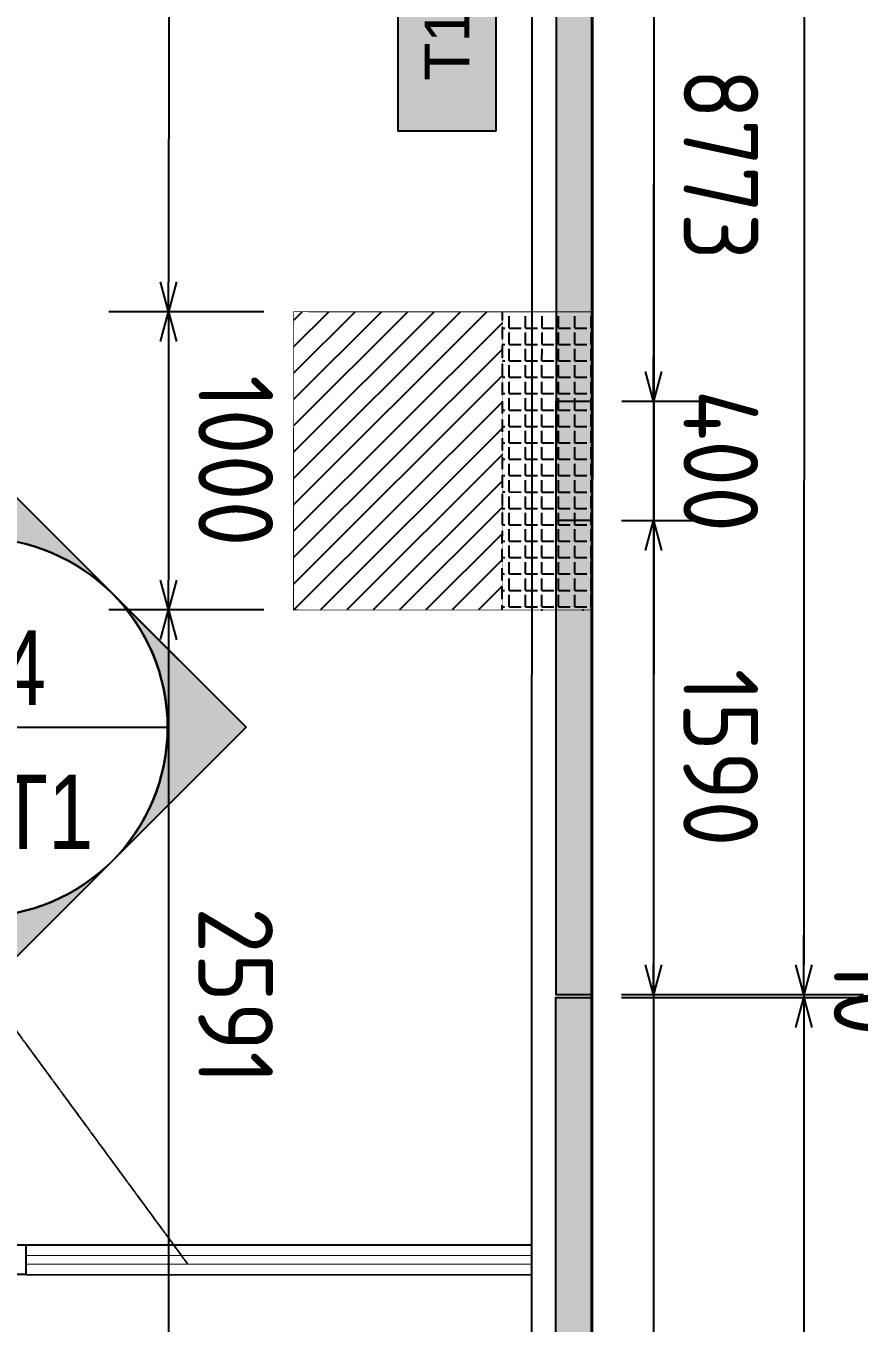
# Model space of a CAD drawing. Header units: centimetres. Extents: x -6122352 to 6876996, y -1694241 to 2592194.
# Drawn here: x 129434 to 132226, y -55837 to -51485 of the extents above; entities that cross this region are included whole.
import ezdxf
from ezdxf.enums import TextEntityAlignment as Align
from ezdxf.xclip import XClip

# ---------------------------------------------------------------- set-up
doc = ezdxf.new("R2010")
doc.units = ezdxf.units.CM
doc.header["$MEASUREMENT"] = 0
doc.header["$XCLIPFRAME"] = 2
doc.header["$PDMODE"] = 66
doc.header["$PDSIZE"] = 100
doc.linetypes.add('CENTER', pattern=[2, 1.25, -0.25, 0.25, -0.25])
doc.linetypes.add('DASHED2', pattern=[0.375, 0.25, -0.125])
doc.layers.get('Defpoints').update_dxf_attribs({"color": 255, "linetype": 'CENTER'})
for name, color, linetype in [('00-MI-DIM', 7, 'Continuous'), ('@MI-FOOTINGS', 7, 'Continuous'), ('@MI-MEP', 7, 'Continuous'), ('@MI-REF LAYER', 7, 'Continuous'), ('@MI-TYPE-01', 30, 'Continuous'), ('@MI-TYPE-02', 6, 'Continuous'), ('B_TH_4', 7, 'Continuous'), ('PANEL-TAGS', 7, 'Continuous')]:
    doc.layers.add(name, color=color, linetype=linetype)
for name, color, linetype, lineweight, true_color in [('08-Compound Wall-2', 6, 'Continuous', 25, 0xff00ff), ('08-Compound Wall-3', 5, 'Continuous', 25, 0x0000ff), ('23585-XR-AR-DAMAC PLOT LIMITS$0$1-End units', 7, 'Continuous', 5, 0xf8991e), ('23585-XR-AR-DAMAC PLOT LIMITS$0$1-Open Space', 7, 'Continuous', 5, 0x90cf5a)]:
    doc.layers.add(name, color=color, linetype=linetype, lineweight=lineweight, true_color=true_color)
doc.layers.add('23585-XR-AR-END-GROUND FLOOR$0$A-LOVR-PLAN', color=251, linetype='Continuous', lineweight=9)
doc.layers.add('A-ANNO-TEXT', color=3, linetype='Continuous', lineweight=25)
doc.styles.add('Arial Narrow', font='ARIALN.TTF', dxfattribs={"width": 0.95, "height": 500})
doc.styles.add('PANELTAG_STYLE', font='arial.ttf')
doc.styles.add('Schueco-BEMSTIL', font='isocpeur.ttf', dxfattribs={"width": 0.9})
doc.styles.get("Standard").update_dxf_attribs({"font": 'arial.ttf'})
doc.dimstyles.new('LEADER', dxfattribs={"dimtxt": 0.18, "dimasz": 0.25, "dimexe": 0.18, "dimexo": 0.0625, "dimgap": 0.09, "dimtad": 0, "dimtih": 1, "dimtoh": 1, "dimdec": 4, "dimzin": 0, "dimdsep": 46, "dimtxsty": 'Standard', "dimblk": 'DOT', "dimcen": 0.09, "dimadec": 0, "dimazin": 0, "dimtfac": 1, "dimtdec": 4, "dimtofl": 0, "dimtmove": 0, "dimatfit": 3, "dimldrblk": 'DOT', "dimfxl": 1, "dimtolj": 1, "dimtzin": 0, "dimarcsym": 0})
doc.dimstyles.new('MI- JWC-TXT-2.5 MM', dxfattribs={"dimscale": 1.5, "dimtxt": 2.5, "dimasz": 1, "dimexe": 2, "dimexo": 1, "dimgap": 1, "dimtad": 1, "dimdec": 0, "dimdsep": 46, "dimtxsty": 'Schueco-BEMSTIL', "dimblk": 'OPEN30', "dimcen": 0, "dimdle": 2, "dimclrd": 140, "dimclre": 8, "dimclrt": 40, "dimadec": 0, "dimazin": 2, "dimtfac": 1, "dimtdec": 0, "dimtix": 1, "dimtmove": 2, "dimatfit": 3, "dimldrblk": 'OPEN', "dimfxl": 2, "dimlwd": -1, "dimlwe": -1, "dimarcsym": 0})

# ---------------------------------------------------------------- blocks, each defined once
blk = doc.blocks.new('23585-XR-AR-BOUNDARY WALLS AND SETBACKS')
at = {"layer": '08-Compound Wall-2'}
for points in [[(496529.1341, 2768948.9256), (496529.2017, 2768948.9993), (496511.5071, 2768965.2139)], [(496529.0666, 2768948.8518), (496511.4457, 2768964.9989), (496505.4006, 2768958.4013), (496501.3472, 2768953.9775), (496497.2938, 2768949.5537), (496493.2404, 2768945.1299), (496489.187, 2768940.7061), (496483.073, 2768934.0337), (496500.6945, 2768917.8874)]]:
    blk.add_lwpolyline(points, dxfattribs=at)
blk = doc.blocks.new('A$C9d9485f6')
at = {"layer": 'A-ANNO-TEXT', "rotation": 312.4881850805905}
blk.add_blockref('23585-XR-AR-BOUNDARY WALLS AND SETBACKS', (-2377088.5348, -1504219.2521), dxfattribs=at)
blk = doc.blocks.new('23585-XR-AR-DAMAC PLOT LIMITS')
at = {"layer": '23585-XR-AR-DAMAC PLOT LIMITS$0$1-End units', "color": 251, "true_color": 0x636466}
blk.add_lwpolyline([(496529.2017, 2768948.9993), (496523.0221, 2768942.2551), (496505.3269, 2768958.4689), (496511.5071, 2768965.2139)], close=True, dxfattribs=at)
at = {"layer": '23585-XR-AR-DAMAC PLOT LIMITS$0$1-Open Space', "color": 251, "true_color": 0x636466}
blk.add_lwpolyline([(496513.5337, 2768967.4255), (496531.2285, 2768951.2113), (496529.2017, 2768948.9993), (496511.5071, 2768965.2139), (496493.8115, 2768981.4267), (496495.8383, 2768983.6387)], close=True, dxfattribs=at)
blk = doc.blocks.new('A$Cf093b529')
at = {"layer": 'A-ANNO-TEXT'}
blk.add_blockref('23585-XR-AR-DAMAC PLOT LIMITS', (-495391.9901, -2768603.4419), dxfattribs=at)
blk = doc.blocks.new('XR-AR-END-SETTING OUT PLAN')
at = {"layer": '08-Compound Wall-3'}
for p, q in [((1900, 10600), (-523.3, 10600)), ((1900, 10500), (-523.3, 10500))]:
    blk.add_line(p, q, dxfattribs=at)
blk.add_lwpolyline([(1950, 10600), (1900, 10600), (1900, 10500), (1950, 10500)], close=True, dxfattribs=at)
at = {"layer": '23585-XR-AR-END-GROUND FLOOR$0$A-LOVR-PLAN'}
blk.add_lwpolyline([(1900, 10600), (1900, 10500)], dxfattribs=at)
blk.add_lwpolyline([(1900, 10535), (1900, 10565), (-523.3, 10565), (-523.3, 10535)], close=True, dxfattribs=at)
blk = doc.blocks.new('END UNIT')
at = {"xscale": 0.001, "yscale": 0.001, "zscale": 0.001}
blk.add_blockref('XR-AR-END-SETTING OUT PLAN', (-9.1502, 0), dxfattribs=at)
blk = doc.blocks.new('TH_4')
at = {"xscale": -1}
blk.add_blockref('END UNIT', (495826.3054, 2769130.5141), dxfattribs=at)
blk = doc.blocks.new('A$C780da55d')
at = {"layer": 'B_TH_4', "xscale": 1.000039159572381, "yscale": 1.000039159572381, "zscale": 1.000039159572381}
blk.add_blockref('TH_4', (-495814.0705, -2769239.3021), dxfattribs=at)
blk = doc.blocks.new('23585-XR-AR-MALDIVE-2$0$TH_4')
blk.add_blockref('A$C780da55d', (495794.6554, 2769130.8641))
blk = doc.blocks.new('A$Cab812dd2')
at = {"color": 1, "true_color": 0xeb0000, "const_width": 0.01}
blk.add_lwpolyline([(33.1545, 0.0061), (27.1545, 0.005), (21.1545, 0.0041), (15.1545, 0.003), (9.1545, 0.0018), (0.0044, 0), (0, 24.0002), (9.15, 24.0017), (15.1501, 24.0029), (21.1501, 24.004), (27.1501, 24.0052), (33.1501, 24.0063), (42.2983, 24.0081), (42.3017, 0.0078)], close=True, dxfattribs=at)
blk = doc.blocks.new('_Dot')
at = {"color": 0, "linetype": 'ByBlock', "lineweight": -2}
blk.add_line((-0.5, 0), (-1, 0), dxfattribs=at)
at = {"color": 0, "linetype": 'ByBlock', "const_width": 0.5}
blk.add_lwpolyline([(-0.25, 0, 1), (0.25, 0, 1)], format="xyb", close=True, dxfattribs=at)
blk = doc.blocks.new('A$C26b54db7')
at = {"color": 1, "true_color": 0xeb0000, "const_width": 0.01}
blk.add_lwpolyline([(33.1545, 1.063), (27.1545, 1.0618), (21.1545, 1.0609), (15.1545, 1.0598), (9.1545, 1.0587), (0.0044, 1.0568), (0, 25.057), (9.15, 25.0585), (15.1501, 25.0597), (21.1501, 25.0608), (27.1501, 25.062), (33.1501, 25.0631), (42.2983, 25.0649), (42.3017, 1.0646)], close=True, dxfattribs=at)
blk = doc.blocks.new('RCC COPING')
at = {"layer": '@MI-TYPE-01', "transparency": 33554679}
h = blk.add_hatch(color=8, dxfattribs=at)
h.dxf.hatch_style = 1
h.paths.add_polyline_path([(60, 200), (-60, 200), (-60, -200), (60, -200)])
at = {"layer": '@MI-TYPE-01', "color": 30}
blk.add_lwpolyline([(-60, 200), (60, 200), (60, -200), (-60, -200)], close=True, dxfattribs=at)
blk = doc.blocks.new('31309MM')
at = {"layer": '@MI-TYPE-01', "transparency": 33554679}
h = blk.add_hatch(color=30, dxfattribs=at)
h.dxf.hatch_style = 1
h.paths.add_polyline_path([(0, 120), (5581.9, 120), (5581.9, 0), (0, 0)])
h.paths.add_polyline_path([(5591.9, 0), (12764, 0), (12764, 120), (5591.9, 120)])
h.paths.add_polyline_path([(12774, 120), (18355.6, 120), (18355.6, -0.2), (12774, -0.2)])
h.paths.add_polyline_path([(18365.7, -0.2), (23537.4, -0.2), (23537.4, 120), (18365.7, 120)])
h.paths.add_polyline_path([(23547.4, 120), (30719.5, 120), (30719.5, 0), (23547.4, 0)])
h.paths.add_polyline_path([(30729.5, 0), (36309.3, 0), (36309.3, 120), (30729.5, 120)])
at = {"layer": '@MI-TYPE-01', "color": 30}
for points in [[(0, 120), (5581.9, 120), (5581.9, 0), (0, 0)], [(5591.9, 0), (12764, 0), (12764, 120), (5591.9, 120)]]:
    blk.add_lwpolyline(points, close=True, dxfattribs=at)
at = {"layer": '@MI-TYPE-01', "color": 240, "true_color": 0xed1f24, "rotation": 89.95700707059105}
blk.add_blockref('RCC COPING', (7382.4, 60), dxfattribs=at)
blk = doc.blocks.new('A$Ceca04276')
at = {"layer": '@MI-TYPE-01', "color": 30, "rotation": 89.98971944707202}
blk.add_blockref('31309MM', (0.5, 9.9), dxfattribs=at)
blk = doc.blocks.new('T1-FOOTING')
at = {"transparency": 33554679}
h = blk.add_hatch(dxfattribs=at)
h.set_pattern_fill('ANGLE', color=256, scale=500)
h.set_pattern_definition([(0, (0, 0), (0, 137.5), [100, -37.5]), (90, (0, 0), (-137.5, 8e-15), [100, -37.5])])
h.paths.add_polyline_path([(-500, -300), (500, -300), (500, 0), (-500, 0)])
h.paths.add_polyline_path([(-499.75, -299.75), (499.75, -299.75), (499.75, -0.25), (-499.75, -0.25)], flags=16)
h = blk.add_hatch(dxfattribs=at)
h.set_pattern_fill('ANGLE', color=8, scale=200)
h.set_pattern_definition([(0, (0, 0), (0, 55), [40, -15]), (90, (0, 0), (-55, 3e-15), [40, -15])])
h.paths.add_polyline_path([(500, -300), (500, 0), (-500, 0), (-500, -300)])
h = blk.add_hatch(dxfattribs=at)
h.set_pattern_fill('ANSI31', color=8, scale=500)
h.paths.add_polyline_path([(500, -1000), (500, -300), (-500, -300), (-500, -1000)])
at = {"layer": '@MI-TYPE-01', "color": 240, "linetype": 'DASHED2', "true_color": 0xed1f24}
blk.add_line((-500, -300), (500, -300), dxfattribs=at)
at = {"layer": '@MI-TYPE-01', "color": 240, "true_color": 0xed1f24, "const_width": 2.5}
blk.add_lwpolyline([(-500, 0), (500, 0), (500, -1000), (-500, -1000)], close=True, dxfattribs=at)
blk = doc.blocks.new('_Open30')
at = {"color": 0, "linetype": 'ByBlock', "lineweight": -2}
for p, q in [((-1, 0.268), (0, 0)), ((0, 0), (-1, -0.268)), ((0, 0), (-1, 0))]:
    blk.add_line(p, q, dxfattribs=at)
blk = doc.blocks.new('*D1382')
at = {"layer": '@MI-TYPE-02', "color": 8, "transparency": 16777216}
for p, q in [((96.9, 18608.9), (908.3, 18609.1)), ((98.1, 11436.8), (909.6, 11437))]:
    blk.add_line(p, q, dxfattribs=at)
at = {"layer": '@MI-TYPE-02', "color": 140, "transparency": 16777216}
blk.add_line((708.3, 18509), (709.6, 11536.9), dxfattribs=at)
at = {"layer": 'Defpoints', "color": 0, "transparency": 16777216}
for p in [(-3.1, 18608.9), (-1.9, 11436.8), (709.6, 11436.9)]:
    blk.add_point(p, dxfattribs=at)
at = {"layer": '@MI-TYPE-02', "color": 140, "transparency": 16777216, "xscale": 100, "yscale": 100, "zscale": 100}
for p, rotation in [((708.3, 18609), 90.01026582106833), ((709.6, 11436.9), 270.0102658210683)]:
    blk.add_blockref('_Open30', p, dxfattribs=dict(at, rotation=rotation))
at = {"layer": '@MI-TYPE-02', "color": 40, "transparency": 16777216, "insert": (934, 15023), "char_height": 250, "attachment_point": 5, "rotation": 270.0103, "style": 'Schueco-BEMSTIL'}
blk.add_mtext('7172', dxfattribs=at)
blk = doc.blocks.new('_Open')
at = {"color": 0, "linetype": 'ByBlock', "lineweight": -2}
for p, q in [((-1, 0.2), (0, 0)), ((-1, -0.2), (0, 0)), ((0, 0), (-1, 0))]:
    blk.add_line(p, q, dxfattribs=at)
blk = doc.blocks.new('*D1383')
at = {"layer": '@MI-TYPE-02', "color": 140, "transparency": 16777216}
for p, q in [((709.6, 11536.9), (709.6, 11636.9)), ((709.6, 11436.9), (709.6, 11426.9)), ((709.6, 11326.9), (709.6, 11226.9))]:
    blk.add_line(p, q, dxfattribs=at)
at = {"layer": '@MI-TYPE-02', "color": 8, "transparency": 16777216}
for p, q in [((98.1, 11436.8), (909.6, 11437)), ((98.1, 11426.8), (909.6, 11427))]:
    blk.add_line(p, q, dxfattribs=at)
at = {"layer": 'Defpoints', "color": 0, "transparency": 16777216}
for p in [(-1.9, 11436.8), (-1.9, 11426.8), (709.6, 11426.9)]:
    blk.add_point(p, dxfattribs=at)
at = {"layer": '@MI-TYPE-02', "color": 140, "transparency": 16777216, "xscale": 100, "yscale": 100, "zscale": 100}
for p, rotation in [((709.6, 11436.9), 270.0102658210683), ((709.6, 11426.9), 90.01026582106833)]:
    blk.add_blockref('_Open30', p, dxfattribs=dict(at, rotation=rotation))
at = {"layer": '@MI-TYPE-02', "color": 40, "transparency": 16777216, "insert": (934.6, 11432), "char_height": 250, "attachment_point": 5, "rotation": 270.0103, "style": 'Schueco-BEMSTIL'}
blk.add_mtext('10', dxfattribs=at)
blk = doc.blocks.new('*D1384')
at = {"layer": '@MI-TYPE-02', "color": 8, "transparency": 16777216}
for p, q in [((98.1, 11426.8), (909.6, 11427)), ((99.1, 5845), (910.6, 5845.1))]:
    blk.add_line(p, q, dxfattribs=at)
at = {"layer": '@MI-TYPE-02', "color": 140, "transparency": 16777216}
blk.add_line((709.6, 11326.9), (710.6, 5945.1), dxfattribs=at)
at = {"layer": 'Defpoints', "color": 0, "transparency": 16777216}
for p in [(-1.9, 11426.8), (-0.9, 5844.9), (710.6, 5845.1)]:
    blk.add_point(p, dxfattribs=at)
at = {"layer": '@MI-TYPE-02', "color": 140, "transparency": 16777216, "xscale": 100, "yscale": 100, "zscale": 100}
for p, rotation in [((709.6, 11426.9), 90.01026582106833), ((710.6, 5845.1), 270.0102658210683)]:
    blk.add_blockref('_Open30', p, dxfattribs=dict(at, rotation=rotation))
at = {"layer": '@MI-TYPE-02', "color": 40, "transparency": 16777216, "insert": (935.1, 8636), "char_height": 250, "attachment_point": 5, "rotation": 270.0103, "style": 'Schueco-BEMSTIL'}
blk.add_mtext('5582', dxfattribs=at)
blk = doc.blocks.new('*D1391')
at = {"layer": '@MI-TYPE-02', "color": 8, "transparency": 16777216}
for p, q in [((97.1, 16618.1), (404.3, 16618.2)), ((97.9, 13427.3), (404.9, 13427.4))]:
    blk.add_line(p, q, dxfattribs=at)
at = {"layer": '@MI-TYPE-02', "color": 140, "transparency": 16777216}
blk.add_line((204.4, 16518.2), (204.9, 13527.3), dxfattribs=at)
at = {"layer": 'Defpoints', "color": 0, "transparency": 16777216}
for p in [(-2.9, 16618.1), (-2.1, 13427.3), (204.9, 13427.3)]:
    blk.add_point(p, dxfattribs=at)
at = {"layer": '@MI-TYPE-02', "color": 140, "transparency": 16777216, "xscale": 100, "yscale": 100, "zscale": 100}
for p, rotation in [((204.3, 16618.2), 90.01026582106833), ((204.9, 13427.3), 270.0102658210683)]:
    blk.add_blockref('_Open30', p, dxfattribs=dict(at, rotation=rotation))
at = {"layer": '@MI-TYPE-02', "color": 40, "transparency": 16777216, "insert": (429.6, 15022.8), "char_height": 250, "attachment_point": 5, "rotation": 270.0103, "style": 'Schueco-BEMSTIL'}
blk.add_mtext('3191', dxfattribs=at)
blk = doc.blocks.new('*D1392')
at = {"layer": '@MI-TYPE-02', "color": 140, "transparency": 16777216}
for p, q in [((204.9, 13527.3), (204.9, 13627.3)), ((204.9, 13427.3), (205, 13027.3)), ((205, 12927.3), (205, 12827.3))]:
    blk.add_line(p, q, dxfattribs=at)
at = {"layer": '@MI-TYPE-02', "color": 8, "transparency": 16777216}
for p, q in [((97.9, 13427.3), (404.9, 13427.4)), ((97.7, 13027.3), (405, 13027.4))]:
    blk.add_line(p, q, dxfattribs=at)
at = {"layer": 'Defpoints', "color": 0, "transparency": 16777216}
for p in [(-2.1, 13427.3), (-2.3, 13027.3), (205, 13027.3)]:
    blk.add_point(p, dxfattribs=at)
at = {"layer": '@MI-TYPE-02', "color": 140, "transparency": 16777216, "xscale": 100, "yscale": 100, "zscale": 100}
for p, rotation in [((204.9, 13427.3), 270.0102658210683), ((205, 13027.3), 90.01026582106833)]:
    blk.add_blockref('_Open30', p, dxfattribs=dict(at, rotation=rotation))
at = {"layer": '@MI-TYPE-02', "color": 40, "transparency": 16777216, "insert": (430, 13227.4), "char_height": 250, "attachment_point": 5, "rotation": 270.0103, "style": 'Schueco-BEMSTIL'}
blk.add_mtext('400', dxfattribs=at)
blk = doc.blocks.new('*D1393')
at = {"layer": '@MI-TYPE-02', "color": 8, "transparency": 16777216}
for p, q in [((97.7, 13027.3), (405, 13027.4)), ((98.1, 11436.8), (405.3, 11436.9))]:
    blk.add_line(p, q, dxfattribs=at)
at = {"layer": '@MI-TYPE-02', "color": 140, "transparency": 16777216}
blk.add_line((205, 12927.3), (205.3, 11536.9), dxfattribs=at)
at = {"layer": 'Defpoints', "color": 0, "transparency": 16777216}
for p in [(-2.3, 13027.3), (-1.9, 11436.8), (205.3, 11436.9)]:
    blk.add_point(p, dxfattribs=at)
at = {"layer": '@MI-TYPE-02', "color": 140, "transparency": 16777216, "xscale": 100, "yscale": 100, "zscale": 100}
for p, rotation in [((205, 13027.3), 90.01026582106833), ((205.3, 11436.9), 270.0102658210683)]:
    blk.add_blockref('_Open30', p, dxfattribs=dict(at, rotation=rotation))
at = {"layer": '@MI-TYPE-02', "color": 40, "transparency": 16777216, "insert": (430.1, 12232.1), "char_height": 250, "attachment_point": 5, "rotation": 270.0103, "style": 'Schueco-BEMSTIL'}
blk.add_mtext('1590', dxfattribs=at)
blk = doc.blocks.new('*D1394')
at = {"layer": '@MI-TYPE-02', "color": 8, "transparency": 16777216}
for p, q in [((-23.1, 18608.9), (404, 18609)), ((98.4, 9836.2), (405.6, 9836.2))]:
    blk.add_line(p, q, dxfattribs=at)
at = {"layer": '@MI-TYPE-02', "color": 140, "transparency": 16777216}
blk.add_line((204, 18509), (205.5, 9936.2), dxfattribs=at)
at = {"layer": 'Defpoints', "color": 0, "transparency": 16777216}
for p in [(-123.1, 18608.9), (-1.6, 9836.2), (205.6, 9836.2)]:
    blk.add_point(p, dxfattribs=at)
at = {"layer": '@MI-TYPE-02', "color": 140, "transparency": 16777216, "xscale": 100, "yscale": 100, "zscale": 100}
for p, rotation in [((204, 18609), 90.01026582106833), ((205.6, 9836.2), 270.0102658210683)]:
    blk.add_blockref('_Open30', p, dxfattribs=dict(at, rotation=rotation))
at = {"layer": '@MI-TYPE-02', "color": 40, "transparency": 16777216, "insert": (429.8, 14222.6), "char_height": 250, "attachment_point": 5, "rotation": 270.0103, "style": 'Schueco-BEMSTIL'}
blk.add_mtext('8773', dxfattribs=at)
blk = doc.blocks.new('*D1418')
at = {"layer": '@MI-TYPE-02', "color": 8, "transparency": 16777216}
for p, q in [((-1102.7, 16317.9), (-1621.6, 16317.8)), ((-1102.3, 13727.1), (-1621.1, 13727))]:
    blk.add_line(p, q, dxfattribs=at)
at = {"layer": '@MI-TYPE-02', "color": 140, "transparency": 16777216}
blk.add_line((-1421.6, 16217.9), (-1421.1, 13827), dxfattribs=at)
at = {"layer": 'Defpoints', "color": 0, "transparency": 16777216}
for p in [(-1002.7, 16318), (-1421.1, 13727), (-1002.3, 13727.1)]:
    blk.add_point(p, dxfattribs=at)
at = {"layer": '@MI-TYPE-02', "color": 140, "transparency": 16777216, "xscale": 100, "yscale": 100, "zscale": 100}
for p, rotation in [((-1421.6, 16317.9), 90.01026582106819), ((-1421.1, 13727), 270.0102658210682)]:
    blk.add_blockref('_Open30', p, dxfattribs=dict(at, rotation=rotation))
at = {"layer": '@MI-TYPE-02', "color": 40, "transparency": 16777216, "insert": (-1196.3, 15022.5), "char_height": 250, "attachment_point": 5, "rotation": 270.0103, "style": 'Schueco-BEMSTIL'}
blk.add_mtext('2591', dxfattribs=at)
blk = doc.blocks.new('*D1419')
at = {"layer": '@MI-TYPE-02', "color": 8, "transparency": 16777216}
for p, q in [((-1102.3, 13727.1), (-1621.1, 13727)), ((-1102.1, 12727.1), (-1620.9, 12727))]:
    blk.add_line(p, q, dxfattribs=at)
at = {"layer": '@MI-TYPE-02', "color": 140, "transparency": 16777216}
blk.add_line((-1421.1, 13627), (-1421, 12827), dxfattribs=at)
at = {"layer": 'Defpoints', "color": 0, "transparency": 16777216}
for p in [(-1002.3, 13727.1), (-1420.9, 12727), (-1002.1, 12727.1)]:
    blk.add_point(p, dxfattribs=at)
at = {"layer": '@MI-TYPE-02', "color": 140, "transparency": 16777216, "xscale": 100, "yscale": 100, "zscale": 100}
for p, rotation in [((-1421.1, 13727), 90.01026582106819), ((-1420.9, 12727), 270.0102658210682)]:
    blk.add_blockref('_Open30', p, dxfattribs=dict(at, rotation=rotation))
at = {"layer": '@MI-TYPE-02', "color": 40, "transparency": 16777216, "insert": (-1196, 13227.1), "char_height": 250, "attachment_point": 5, "rotation": 270.0103, "style": 'Schueco-BEMSTIL'}
blk.add_mtext('1000', dxfattribs=at)
blk = doc.blocks.new('*D1420')
at = {"layer": '@MI-TYPE-02', "color": 8, "transparency": 16777216}
for p, q in [((-1102.1, 12727.1), (-1620.9, 12727)), ((-1100.3, 10136), (-1620.5, 10135.9))]:
    blk.add_line(p, q, dxfattribs=at)
at = {"layer": '@MI-TYPE-02', "color": 140, "transparency": 16777216}
blk.add_line((-1420.9, 12627), (-1420.5, 10235.9), dxfattribs=at)
at = {"layer": 'Defpoints', "color": 0, "transparency": 16777216}
for p in [(-1002.1, 12727.1), (-1420.5, 10135.9), (-1000.3, 10136)]:
    blk.add_point(p, dxfattribs=at)
at = {"layer": '@MI-TYPE-02', "color": 140, "transparency": 16777216, "xscale": 100, "yscale": 100, "zscale": 100}
for p, rotation in [((-1420.9, 12727), 90.01026582106819), ((-1420.5, 10135.9), 270.0102658210682)]:
    blk.add_blockref('_Open30', p, dxfattribs=dict(at, rotation=rotation))
at = {"layer": '@MI-TYPE-02', "color": 40, "transparency": 16777216, "insert": (-1195.7, 11431.5), "char_height": 250, "attachment_point": 5, "rotation": 270.0103, "style": 'Schueco-BEMSTIL'}
blk.add_mtext('2591', dxfattribs=at)
blk = doc.blocks.new('*U1432')
h = blk.add_hatch(color=94)
edge = h.paths.add_edge_path()
edge.add_line((0, 6.35), (0, 8.98))
edge.add_line((0, 8.98), (8.98, 0))
edge.add_line((8.98, 0), (0, -8.98))
edge.add_line((0, -8.98), (0, -6.35))
edge.add_arc((0, 0), 6.35, 270, 450)
at = {"color": 94}
blk.add_line((-6.35, 0), (6.35, 0), dxfattribs=at)
for points in [[(0, 6.35), (0, 8.98), (8.98, 0), (0, -8.98), (0, -6.35, 1)], [(4.49, -4.49, 0.414214), (4.49, 4.49), (8.98, 0), (4.49, -4.49)]]:
    blk.add_lwpolyline(points, format="xyb", close=True)
blk.add_circle((0, 0), 6.35, dxfattribs=at)
at = {"style": 'Arial Narrow', "width": 0.95, "flags": 8}
blk.add_attdef('VIEWNUMBER', text='', height=2.5, dxfattribs=at).set_placement((0, 0), align=Align.BOTTOM_CENTER)
blk.add_attdef('SHEETNUMBER', text='', height=2.5, dxfattribs=at).set_placement((0, -1.588), align=Align.TOP_CENTER)
blk = doc.blocks.new('PANELTAG')
at = {"layer": 'PANEL-TAGS', "color": 1}
blk.add_lwpolyline([(-13.5, -3.3), (13.5, -3.3), (13.5, 3.3), (-13.5, 3.3)], close=True, dxfattribs=at)
at = {"layer": 'PANEL-TAGS', "color": 40, "true_color": 0xffd700}
blk.add_solid([(-13.5, -3.3), (13.5, -3.3), (-13.5, 3.3), (13.5, 3.3)], dxfattribs=at)
at = {"layer": 'PANEL-TAGS', "color": 5, "style": 'PANELTAG_STYLE'}
blk.add_attdef('TAGNO', text='', height=3, dxfattribs=at).set_placement((0, 0), align=Align.CENTER)
blk = doc.blocks.new('T1-PARTITON 2')
at = {"layer": '@MI-FOOTINGS', "color": 240, "true_color": 0xed1f24, "xscale": -1, "rotation": 270.0100462352146}
blk.add_blockref('T1-FOOTING', (-2.2, 13227.3), dxfattribs=at)
at = {"layer": '@MI-TYPE-02', "rotation": 0.02048826124247522}
blk.add_blockref('A$Ceca04276', (-1.3, 5835), dxfattribs=at)
at = {"layer": '@MI-TYPE-02'}
for base, p1, p2, picture, middle in [((205.6, 9836.2), (-123.1, 18608.9), (-1.6, 9836.2), '*D1394', (429.8, 14222.6)), ((709.6, 11436.9), (-3.1, 18608.9), (-1.9, 11436.8), '*D1382', (934, 15023)), ((204.9, 13427.3), (-2.9, 16618.1), (-2.1, 13427.3), '*D1391', (429.6, 15022.8)), ((-1421.1, 13727), (-1002.7, 16318), (-1002.3, 13727.1), '*D1418', (-1196.3, 15022.5)), ((-1420.9, 12727), (-1002.3, 13727.1), (-1002.1, 12727.1), '*D1419', (-1196, 13227.1)), ((205, 13027.3), (-2.1, 13427.3), (-2.3, 13027.3), '*D1392', (430, 13227.4)), ((205.2775, 11436.8518), (-2.2917, 13027.2867), (-1.8583, 11436.8147), '*D1393', (430.135, 12232.1281)), ((-1420.5, 10135.9), (-1002.1, 12727.1), (-1000.3, 10136), '*D1420', (-1195.7, 11431.5)), ((709.6, 11426.9), (-1.9, 11436.8), (-1.9, 11426.8), '*D1383', (934.6, 11432)), ((710.6, 5845.1), (-1.9, 11426.8), (-0.9, 5844.9), '*D1384', (935.1, 8636))]:
    dim = blk.add_linear_dim(base=base, p1=p1, p2=p2, angle=90.0103, dimstyle='MI- JWC-TXT-2.5 MM', dxfattribs=at)
    dim.commit()
    dim.dimension.update_dxf_attribs({"geometry": picture, "text_midpoint": middle})

msp = doc.modelspace()

# ---------------------------------------------------------------- block references
at = {"layer": '@MI-REF LAYER', "xscale": 1000, "yscale": 1000, "zscale": 1000}
msp.add_blockref('A$C9d9485f6', (-23958.95046, 48155.57226), dxfattribs=at)
at = {"layer": '@MI-REF LAYER', "xscale": 1000, "yscale": 1000, "zscale": 1000, "rotation": 312.4882903633292}
msp.add_blockref('A$Cf093b529', (-891608.73293, 539022.72011), dxfattribs=at)

# ---------------------------------------------------------------- next in the draw order: block references
at = {"layer": '@MI-REF LAYER'}
ref = msp.add_blockref('23585-XR-AR-MALDIVE-2$0$TH_4', (-496708308.92501, -2769016694.2478), dxfattribs=dict(at, xscale=999.9999999999998, yscale=999.9999999999998, zscale=999.9999999999998, rotation=359.9792219101151))
XClip(ref).set_block_clipping_path([(495793.2137545161, 2769154.4498212012), (495793.2181900763, 2769130.5098148417), (495835.2554805507, 2769130.5175940366), (495835.252015816, 2769154.4574068328), (495826.3038419536, 2769154.4161006832), (495820.3038368397, 2769154.4149550321), (495814.3038321161, 2769154.4138093828), (495808.3038273919, 2769154.4126637317), (495802.3038226687, 2769154.4115180811)])

# ---------------------------------------------------------------- next in the draw order: block references
at = {"layer": '00-MI-DIM'}
ref = msp.add_blockref('*U1432', (129273.42703, -53837.96852, 157.46104), dxfattribs=dict(at, xscale=100, yscale=100, zscale=100))
ref.add_attrib('VIEWNUMBER', '104', dxfattribs={"layer": '0', "height": 250, "style": 'Arial Narrow', "width": 0.95}).set_placement((129273.42703, -53837.96852, 157.46104), align=Align.BOTTOM_CENTER)
ref.add_attrib('SHEETNUMBER', 'G2-T1', dxfattribs={"layer": '0', "height": 250, "style": 'Arial Narrow', "width": 0.95}).set_placement((129273.42703, -53996.71852, 157.46104), align=Align.TOP_CENTER)
at = {"layer": '@MI-MEP', "color": 10, "xscale": 1000, "yscale": 1000, "zscale": 1000, "rotation": 359.9792219100943}
msp.add_blockref('A$Cab812dd2', (89026.53298, -66163.97238), dxfattribs=at)
at = {"layer": '@MI-REF LAYER', "color": 10, "xscale": 999.9999999999998, "yscale": 999.9999999999998, "zscale": 999.9999999999998, "rotation": 359.9792219095311}
msp.add_blockref('A$C26b54db7', (89026.14974, -67220.77961), dxfattribs=at)
at = {"layer": '@MI-TYPE-01', "rotation": 359.977467402098}
msp.add_blockref('T1-PARTITON 2', (131327.58571, -66171.48471), dxfattribs=at)
at = {"layer": 'PANEL-TAGS'}
ref = msp.add_blockref('PANELTAG', (130844.91132, -51162.13114), dxfattribs=dict(at, xscale=50.00000000000001, yscale=50.00000000000001, zscale=50.00000000000001, rotation=90.00000000000001))
ref.add_attrib('TAGNO', 'T1-G2-011', dxfattribs={"color": 5, "height": 150, "rotation": 90, "style": 'PANELTAG_STYLE'}).set_placement((130844.91132, -51162.13114), align=Align.MIDDLE_CENTER)

# ---------------------------------------------------------------- next in the draw order: leaders
at = {"layer": '@MI-REF LAYER', "linetype": 'DASHED2'}
msp.add_leader([(129976.70249, -55639.14319), (126987.8651, -51567.79214)], dimstyle='LEADER', dxfattribs=at)

doc.saveas('drawing.dxf')
